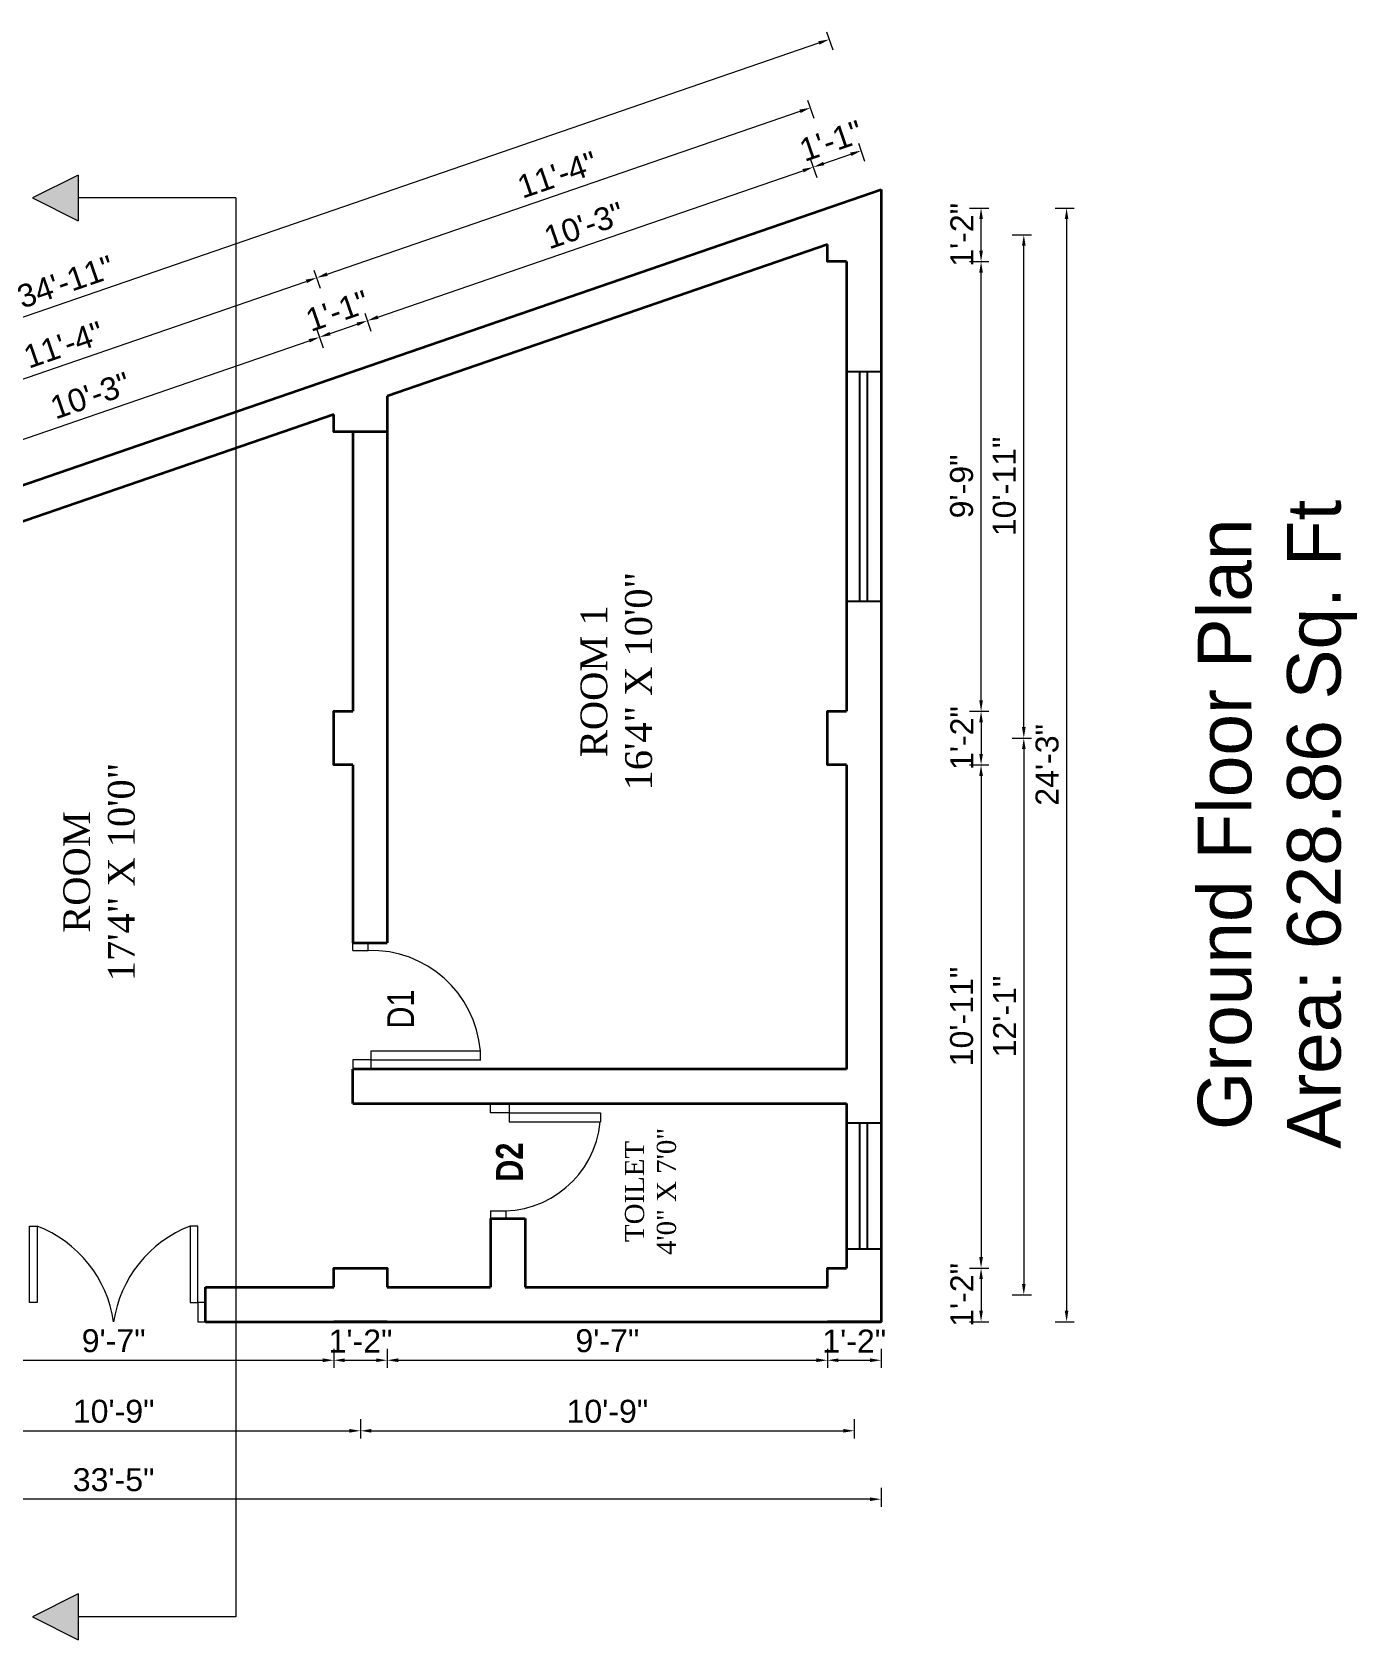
# Model space of a CAD drawing. Header units: inches. Extents: x 352731 to 371558, y -52658 to -39161.
# Drawn here: x 364217.9 to 364564, y -50738.6 to -50318.5 of the extents above; entities that cross this region are included whole.
import ezdxf

# ---------------------------------------------------------------- set-up
doc = ezdxf.new("R2010")
doc.units = ezdxf.units.IN
doc.header["$LTSCALE"] = 2
doc.header["$MEASUREMENT"] = 0
doc.header["$PDMODE"] = 34
doc.layers.get('0').update_dxf_attribs({"linetype": 'CONTINUOUS'})
doc.layers.get('DEFPOINTS').update_dxf_attribs({"color": 141, "linetype": 'CONTINUOUS'})
for name, color, linetype, lineweight in [('dimension', 160, 'CONTINUOUS', 15), ('door', 20, 'CONTINUOUS', 35), ('steps', 253, 'CONTINUOUS', 20)]:
    doc.layers.add(name, color=color, linetype=linetype, lineweight=lineweight)
doc.styles.add('Lettring Text', font='arial.ttf')
doc.styles.get("Standard").update_dxf_attribs({"font": 'ARIALN.TTF'})
doc.dimstyles.new('Copy of Standard', dxfattribs={"dimtxt": 6, "dimasz": 2.875, "dimexe": 2, "dimexo": 4, "dimgap": 2, "dimtad": 1, "dimdec": 0, "dimrnd": 1, "dimzin": 0, "dimdsep": 46, "dimlunit": 4, "dimtxsty": 'Lettring Text', "dimcen": 0.1, "dimclrd": 7, "dimclre": 7, "dimclrt": 7, "dimazin": 0, "dimtfac": 0.645, "dimtdec": 0, "dimtmove": 1, "dimatfit": 0, "dimfxl": 3, "dimfxlon": 1, "dimtfillclr": 256, "dimtolj": 1, "dimtzin": 0, "dimlwd": -1, "dimlwe": -1, "dimarcsym": 2})

# ---------------------------------------------------------------- blocks, each defined once
blk = doc.blocks.new('*D874')
at = {"layer": 'DEFPOINTS', "color": 0, "ltscale": 0.5, "transparency": 16777216}
for p in [(364439.69, -50495.98), (364439.69, -50509.98), (364465.83, -50509.98)]:
    blk.add_point(p, dxfattribs=at)
at = {"layer": 'steps', "color": 7, "ltscale": 0.5, "transparency": 16777216}
for p, q in [((364462.83, -50495.98), (364467.83, -50495.98)), ((364465.83, -50498.85), (364465.83, -50507.1)), ((364462.83, -50509.98), (364467.83, -50509.98))]:
    blk.add_line(p, q, dxfattribs=at)
for points in [[(364465.36, -50498.85), (364466.31, -50498.85), (364465.83, -50495.98)], [(364465.36, -50507.1), (364466.31, -50507.1), (364465.83, -50509.98)]]:
    blk.add_solid(points, dxfattribs=at)
at = {"layer": 'steps', "color": 7, "ltscale": 0.5, "transparency": 16777216, "insert": (364460.82, -50502.98), "char_height": 6, "attachment_point": 5, "rotation": 90, "style": 'Lettring Text'}
blk.add_mtext('\\A1;1\'-2"', dxfattribs=at)
blk = doc.blocks.new('*D875')
at = {"layer": 'DEFPOINTS', "color": 0, "ltscale": 0.5, "transparency": 16777216}
for p in [(364439.69, -50509.98), (364439.69, -50641.47), (364465.83, -50641.47)]:
    blk.add_point(p, dxfattribs=at)
at = {"layer": 'steps', "color": 7, "ltscale": 0.5, "transparency": 16777216}
for p, q in [((364462.83, -50509.98), (364467.83, -50509.98)), ((364465.83, -50512.85), (364465.83, -50638.6)), ((364462.83, -50641.47), (364467.83, -50641.47))]:
    blk.add_line(p, q, dxfattribs=at)
for points in [[(364465.36, -50512.85), (364466.31, -50512.85), (364465.83, -50509.98)], [(364465.36, -50638.6), (364466.31, -50638.6), (364465.83, -50641.47)]]:
    blk.add_solid(points, dxfattribs=at)
at = {"layer": 'steps', "color": 7, "ltscale": 0.5, "transparency": 16777216, "insert": (364460.77, -50575.73), "char_height": 6, "attachment_point": 5, "rotation": 90, "style": 'Lettring Text'}
blk.add_mtext('\\A1;10\'-11"', dxfattribs=at)
blk = doc.blocks.new('*D876')
at = {"layer": 'DEFPOINTS', "color": 0, "ltscale": 0.5, "transparency": 16777216}
for p in [(364439.69, -50641.47), (364439.69, -50655.47), (364465.83, -50655.47)]:
    blk.add_point(p, dxfattribs=at)
at = {"layer": 'steps', "color": 7, "ltscale": 0.5, "transparency": 16777216}
for p, q in [((364462.83, -50641.47), (364467.83, -50641.47)), ((364465.83, -50644.35), (364465.83, -50652.6)), ((364462.83, -50655.47), (364467.83, -50655.47))]:
    blk.add_line(p, q, dxfattribs=at)
for points in [[(364465.36, -50644.35), (364466.31, -50644.35), (364465.83, -50641.47)], [(364465.36, -50652.6), (364466.31, -50652.6), (364465.83, -50655.47)]]:
    blk.add_solid(points, dxfattribs=at)
at = {"layer": 'steps', "color": 7, "ltscale": 0.5, "transparency": 16777216, "insert": (364460.82, -50648.47), "char_height": 6, "attachment_point": 5, "rotation": 90, "style": 'Lettring Text'}
blk.add_mtext('\\A1;1\'-2"', dxfattribs=at)
blk = doc.blocks.new('*D877')
at = {"layer": 'DEFPOINTS', "color": 0, "ltscale": 0.5, "transparency": 16777216}
for p in [(364432.69, -50502.98), (364432.69, -50648.47), (364477, -50648.47)]:
    blk.add_point(p, dxfattribs=at)
at = {"layer": 'steps', "color": 7, "ltscale": 0.5, "transparency": 16777216}
for p, q in [((364474, -50502.98), (364479, -50502.98)), ((364477, -50505.85), (364477, -50645.6)), ((364474, -50648.47), (364479, -50648.47))]:
    blk.add_line(p, q, dxfattribs=at)
for points in [[(364476.52, -50505.85), (364477.48, -50505.85), (364477, -50502.98)], [(364476.52, -50645.6), (364477.48, -50645.6), (364477, -50648.47)]]:
    blk.add_solid(points, dxfattribs=at)
at = {"layer": 'steps', "color": 7, "ltscale": 0.5, "transparency": 16777216, "insert": (364471.99, -50575.73), "char_height": 6, "attachment_point": 5, "rotation": 90, "style": 'Lettring Text'}
blk.add_mtext('\\A1;12\'-1"', dxfattribs=at)
blk = doc.blocks.new('*D878')
at = {"layer": 'DEFPOINTS', "color": 0, "ltscale": 0.5, "transparency": 16777216}
for p in [(364439.69, -50364.49), (364439.69, -50655.47), (364488.18, -50655.47)]:
    blk.add_point(p, dxfattribs=at)
at = {"layer": 'steps', "color": 7, "ltscale": 0.5, "transparency": 16777216}
for p, q in [((364485.18, -50364.49), (364490.18, -50364.49)), ((364488.18, -50367.36), (364488.18, -50652.6)), ((364485.18, -50655.47), (364490.18, -50655.47))]:
    blk.add_line(p, q, dxfattribs=at)
for points in [[(364487.7, -50367.36), (364488.65, -50367.36), (364488.18, -50364.49)], [(364487.7, -50652.6), (364488.65, -50652.6), (364488.18, -50655.47)]]:
    blk.add_solid(points, dxfattribs=at)
at = {"layer": 'steps', "color": 7, "ltscale": 0.5, "transparency": 16777216, "insert": (364483.11, -50509.98), "char_height": 6, "attachment_point": 5, "rotation": 90, "style": 'Lettring Text'}
blk.add_mtext('\\A1;24\'-3"', dxfattribs=at)
blk = doc.blocks.new('*D880')
at = {"layer": 'DEFPOINTS', "color": 0, "ltscale": 0.5, "transparency": 16777216}
for p in [(364432.69, -50371.49), (364477, -50371.49), (364432.69, -50502.98)]:
    blk.add_point(p, dxfattribs=at)
at = {"layer": 'steps', "color": 7, "ltscale": 0.5, "transparency": 16777216}
for p, q in [((364474, -50371.49), (364479, -50371.49)), ((364477, -50500.1), (364477, -50374.36)), ((364474, -50502.98), (364479, -50502.98))]:
    blk.add_line(p, q, dxfattribs=at)
for points in [[(364476.52, -50374.36), (364477.48, -50374.36), (364477, -50371.49)], [(364476.52, -50500.1), (364477.48, -50500.1), (364477, -50502.98)]]:
    blk.add_solid(points, dxfattribs=at)
at = {"layer": 'steps', "color": 7, "ltscale": 0.5, "transparency": 16777216, "insert": (364471.94, -50437.23), "char_height": 6, "attachment_point": 5, "rotation": 90, "style": 'Lettring Text'}
blk.add_mtext('\\A1;10\'-11"', dxfattribs=at)
blk = doc.blocks.new('*D881')
at = {"layer": 'DEFPOINTS', "color": 0, "ltscale": 0.5, "transparency": 16777216}
for p in [(364439.69, -50378.49), (364465.83, -50378.49), (364439.69, -50495.98)]:
    blk.add_point(p, dxfattribs=at)
at = {"layer": 'steps', "color": 7, "ltscale": 0.5, "transparency": 16777216}
for p, q in [((364462.83, -50378.49), (364467.83, -50378.49)), ((364465.83, -50493.1), (364465.83, -50381.36)), ((364462.83, -50495.98), (364467.83, -50495.98))]:
    blk.add_line(p, q, dxfattribs=at)
for points in [[(364465.36, -50381.36), (364466.31, -50381.36), (364465.83, -50378.49)], [(364465.36, -50493.1), (364466.31, -50493.1), (364465.83, -50495.98)]]:
    blk.add_solid(points, dxfattribs=at)
at = {"layer": 'steps', "color": 7, "ltscale": 0.5, "transparency": 16777216, "insert": (364460.77, -50437.23), "char_height": 6, "attachment_point": 5, "rotation": 90, "style": 'Lettring Text'}
blk.add_mtext('\\A1;9\'-9"', dxfattribs=at)
blk = doc.blocks.new('*D882')
at = {"layer": 'DEFPOINTS', "color": 0, "ltscale": 0.5, "transparency": 16777216}
for p in [(364439.69, -50364.49), (364465.83, -50364.49), (364439.69, -50378.49)]:
    blk.add_point(p, dxfattribs=at)
at = {"layer": 'steps', "color": 7, "ltscale": 0.5, "transparency": 16777216}
for p, q in [((364462.83, -50364.49), (364467.83, -50364.49)), ((364465.83, -50375.61), (364465.83, -50367.36)), ((364462.83, -50378.49), (364467.83, -50378.49))]:
    blk.add_line(p, q, dxfattribs=at)
for points in [[(364465.36, -50367.36), (364466.31, -50367.36), (364465.83, -50364.49)], [(364465.36, -50375.61), (364466.31, -50375.61), (364465.83, -50378.49)]]:
    blk.add_solid(points, dxfattribs=at)
at = {"layer": 'steps', "color": 7, "ltscale": 0.5, "transparency": 16777216, "insert": (364460.82, -50371.49), "char_height": 6, "attachment_point": 5, "rotation": 90, "style": 'Lettring Text'}
blk.add_mtext('\\A1;1\'-2"', dxfattribs=at)
blk = doc.blocks.new('*D886')
at = {"layer": 'DEFPOINTS', "color": 0, "ltscale": 0.5, "transparency": 16777216}
for p in [(364181.69, -50655.47), (364296.69, -50655.47), (364296.69, -50665.54)]:
    blk.add_point(p, dxfattribs=at)
at = {"layer": 'steps', "color": 7, "ltscale": 0.5, "transparency": 16777216}
for p, q in [((364181.69, -50662.54), (364181.69, -50667.54)), ((364296.69, -50662.54), (364296.69, -50667.54)), ((364184.56, -50665.54), (364293.81, -50665.54))]:
    blk.add_line(p, q, dxfattribs=at)
for points in [[(364184.56, -50665.06), (364184.56, -50666.02), (364181.69, -50665.54)], [(364293.81, -50665.06), (364293.81, -50666.02), (364296.69, -50665.54)]]:
    blk.add_solid(points, dxfattribs=at)
at = {"layer": 'steps', "color": 7, "ltscale": 0.5, "transparency": 16777216, "insert": (364239.19, -50660.47), "char_height": 6, "attachment_point": 5, "style": 'Lettring Text'}
blk.add_mtext('\\A1;9\'-7"', dxfattribs=at)
blk = doc.blocks.new('*D887')
at = {"layer": 'DEFPOINTS', "color": 0, "ltscale": 0.5, "transparency": 16777216}
for p in [(364296.69, -50655.47), (364310.69, -50655.47), (364310.69, -50665.54)]:
    blk.add_point(p, dxfattribs=at)
at = {"layer": 'steps', "color": 7, "ltscale": 0.5, "transparency": 16777216}
for p, q in [((364296.69, -50662.54), (364296.69, -50667.54)), ((364310.69, -50662.54), (364310.69, -50667.54)), ((364299.56, -50665.54), (364307.81, -50665.54))]:
    blk.add_line(p, q, dxfattribs=at)
for points in [[(364299.56, -50665.06), (364299.56, -50666.02), (364296.69, -50665.54)], [(364307.81, -50665.06), (364307.81, -50666.02), (364310.69, -50665.54)]]:
    blk.add_solid(points, dxfattribs=at)
at = {"layer": 'steps', "color": 7, "ltscale": 0.5, "transparency": 16777216, "insert": (364303.69, -50660.53), "char_height": 6, "attachment_point": 5, "style": 'Lettring Text'}
blk.add_mtext('\\A1;1\'-2"', dxfattribs=at)
blk = doc.blocks.new('*D888')
at = {"layer": 'DEFPOINTS', "color": 0, "ltscale": 0.5, "transparency": 16777216}
for p in [(364310.69, -50655.47), (364425.69, -50655.47), (364425.69, -50665.54)]:
    blk.add_point(p, dxfattribs=at)
at = {"layer": 'steps', "color": 7, "ltscale": 0.5, "transparency": 16777216}
for p, q in [((364310.69, -50662.54), (364310.69, -50667.54)), ((364425.69, -50662.54), (364425.69, -50667.54)), ((364313.56, -50665.54), (364422.81, -50665.54))]:
    blk.add_line(p, q, dxfattribs=at)
for points in [[(364313.56, -50665.06), (364313.56, -50666.02), (364310.69, -50665.54)], [(364422.81, -50665.06), (364422.81, -50666.02), (364425.69, -50665.54)]]:
    blk.add_solid(points, dxfattribs=at)
at = {"layer": 'steps', "color": 7, "ltscale": 0.5, "transparency": 16777216, "insert": (364368.19, -50660.47), "char_height": 6, "attachment_point": 5, "style": 'Lettring Text'}
blk.add_mtext('\\A1;9\'-7"', dxfattribs=at)
blk = doc.blocks.new('*D889')
at = {"layer": 'DEFPOINTS', "color": 0, "ltscale": 0.5, "transparency": 16777216}
for p in [(364425.69, -50655.47), (364439.69, -50655.47), (364439.69, -50665.54)]:
    blk.add_point(p, dxfattribs=at)
at = {"layer": 'steps', "color": 7, "ltscale": 0.5, "transparency": 16777216}
for p, q in [((364425.69, -50662.54), (364425.69, -50667.54)), ((364439.69, -50662.54), (364439.69, -50667.54)), ((364428.56, -50665.54), (364436.81, -50665.54))]:
    blk.add_line(p, q, dxfattribs=at)
for points in [[(364428.56, -50665.06), (364428.56, -50666.02), (364425.69, -50665.54)], [(364436.81, -50665.06), (364436.81, -50666.02), (364439.69, -50665.54)]]:
    blk.add_solid(points, dxfattribs=at)
at = {"layer": 'steps', "color": 7, "ltscale": 0.5, "transparency": 16777216, "insert": (364432.69, -50660.53), "char_height": 6, "attachment_point": 5, "style": 'Lettring Text'}
blk.add_mtext('\\A1;1\'-2"', dxfattribs=at)
blk = doc.blocks.new('*D891')
at = {"layer": 'DEFPOINTS', "color": 0, "ltscale": 0.5, "transparency": 16777216}
for p in [(364174.69, -50648.47), (364303.69, -50648.47), (364303.69, -50683.97)]:
    blk.add_point(p, dxfattribs=at)
at = {"layer": 'steps', "color": 7, "ltscale": 0.5, "transparency": 16777216}
for p, q in [((364174.69, -50680.97), (364174.69, -50685.97)), ((364177.56, -50683.97), (364300.81, -50683.97)), ((364303.69, -50680.97), (364303.69, -50685.97))]:
    blk.add_line(p, q, dxfattribs=at)
for points in [[(364177.56, -50683.49), (364177.56, -50684.45), (364174.69, -50683.97)], [(364300.81, -50683.49), (364300.81, -50684.45), (364303.69, -50683.97)]]:
    blk.add_solid(points, dxfattribs=at)
at = {"layer": 'steps', "color": 7, "ltscale": 0.5, "transparency": 16777216, "insert": (364239.19, -50678.91), "char_height": 6, "attachment_point": 5, "style": 'Lettring Text'}
blk.add_mtext('\\A1;10\'-9"', dxfattribs=at)
blk = doc.blocks.new('*D892')
at = {"layer": 'DEFPOINTS', "color": 0, "ltscale": 0.5, "transparency": 16777216}
for p in [(364303.69, -50648.47), (364432.69, -50648.47), (364432.69, -50683.97)]:
    blk.add_point(p, dxfattribs=at)
at = {"layer": 'steps', "color": 7, "ltscale": 0.5, "transparency": 16777216}
for p, q in [((364303.69, -50680.97), (364303.69, -50685.97)), ((364306.56, -50683.97), (364429.81, -50683.97)), ((364432.69, -50680.97), (364432.69, -50685.97))]:
    blk.add_line(p, q, dxfattribs=at)
for points in [[(364306.56, -50683.49), (364306.56, -50684.45), (364303.69, -50683.97)], [(364429.81, -50683.49), (364429.81, -50684.45), (364432.69, -50683.97)]]:
    blk.add_solid(points, dxfattribs=at)
at = {"layer": 'steps', "color": 7, "ltscale": 0.5, "transparency": 16777216, "insert": (364368.19, -50678.91), "char_height": 6, "attachment_point": 5, "style": 'Lettring Text'}
blk.add_mtext('\\A1;10\'-9"', dxfattribs=at)
blk = doc.blocks.new('*D893')
at = {"layer": 'DEFPOINTS', "color": 0, "ltscale": 0.5, "transparency": 16777216}
for p in [(364038.67, -50655.47), (364439.69, -50655.47), (364038.67, -50701.85)]:
    blk.add_point(p, dxfattribs=at)
at = {"layer": 'steps', "color": 7, "ltscale": 0.5, "transparency": 16777216}
for p, q in [((364038.67, -50698.85), (364038.67, -50703.85)), ((364439.69, -50698.85), (364439.69, -50703.85)), ((364436.81, -50701.85), (364041.55, -50701.85))]:
    blk.add_line(p, q, dxfattribs=at)
for points in [[(364041.55, -50701.38), (364041.55, -50702.33), (364038.67, -50701.85)], [(364436.81, -50701.38), (364436.81, -50702.33), (364439.69, -50701.85)]]:
    blk.add_solid(points, dxfattribs=at)
at = {"layer": 'steps', "color": 7, "ltscale": 0.5, "transparency": 16777216, "insert": (364239.18, -50696.79), "char_height": 6, "attachment_point": 5, "style": 'Lettring Text'}
blk.add_mtext('\\A1;33\'-5"', dxfattribs=at)
blk = doc.blocks.new('*D896')
at = {"layer": 'DEFPOINTS', "color": 0, "ltscale": 0.5, "transparency": 16777216}
for p in [(364293, -50398.23), (364296.69, -50408.92), (364181.69, -50453.35)]:
    blk.add_point(p, dxfattribs=at)
at = {"layer": 'steps', "color": 7, "ltscale": 0.5, "transparency": 16777216}
for p, q in [((364293.98, -50401.07), (364292.35, -50396.34)), ((364179.24, -50437.42), (364290.29, -50399.17)), ((364177.5, -50441.19), (364175.87, -50436.46))]:
    blk.add_line(p, q, dxfattribs=at)
for points in [[(364290.13, -50398.72), (364290.44, -50399.62), (364293, -50398.23)], [(364179.08, -50436.96), (364179.39, -50437.87), (364176.52, -50438.35)]]:
    blk.add_solid(points, dxfattribs=at)
at = {"layer": 'steps', "color": 7, "ltscale": 0.5, "transparency": 16777216, "insert": (364233.11, -50413.5), "char_height": 6, "attachment_point": 5, "rotation": 19.0044, "style": 'Lettring Text'}
blk.add_mtext('\\A1;10\'-3"', dxfattribs=at)
blk = doc.blocks.new('*D897')
at = {"layer": 'DEFPOINTS', "color": 0, "ltscale": 0.5, "transparency": 16777216}
for p in [(364305.52, -50393.92), (364296.69, -50408.92), (364310.69, -50408.92)]:
    blk.add_point(p, dxfattribs=at)
at = {"layer": 'steps', "color": 7, "ltscale": 0.5, "transparency": 16777216}
for p, q in [((364306.5, -50396.76), (364304.87, -50392.03)), ((364293.98, -50401.07), (364292.35, -50396.34)), ((364295.72, -50397.3), (364302.8, -50394.86))]:
    blk.add_line(p, q, dxfattribs=at)
for points in [[(364302.65, -50394.41), (364302.96, -50395.31), (364305.52, -50393.92)], [(364295.57, -50396.84), (364295.88, -50397.75), (364293, -50398.23)]]:
    blk.add_solid(points, dxfattribs=at)
at = {"layer": 'steps', "color": 7, "ltscale": 0.5, "transparency": 16777216, "insert": (364297.63, -50391.34), "char_height": 6, "attachment_point": 5, "rotation": 19.0044, "style": 'Lettring Text'}
blk.add_mtext('\\A1;1\'-1"', dxfattribs=at)
blk = doc.blocks.new('*D898')
at = {"layer": 'DEFPOINTS', "color": 0, "ltscale": 0.5, "transparency": 16777216}
for p in [(364422, -50353.8), (364425.69, -50364.49), (364310.69, -50408.92)]:
    blk.add_point(p, dxfattribs=at)
at = {"layer": 'steps', "color": 7, "ltscale": 0.5, "transparency": 16777216}
for p, q in [((364422.98, -50356.64), (364421.35, -50351.91)), ((364308.24, -50392.99), (364419.29, -50354.74)), ((364306.5, -50396.76), (364304.87, -50392.03))]:
    blk.add_line(p, q, dxfattribs=at)
for points in [[(364419.13, -50354.29), (364419.44, -50355.19), (364422, -50353.8)], [(364308.08, -50392.53), (364308.39, -50393.44), (364305.52, -50393.92)]]:
    blk.add_solid(points, dxfattribs=at)
at = {"layer": 'steps', "color": 7, "ltscale": 0.5, "transparency": 16777216, "insert": (364362.11, -50369.07), "char_height": 6, "attachment_point": 5, "rotation": 19.0044, "style": 'Lettring Text'}
blk.add_mtext('\\A1;10\'-3"', dxfattribs=at)
blk = doc.blocks.new('*D899')
at = {"layer": 'DEFPOINTS', "color": 0, "ltscale": 0.5, "transparency": 16777216}
for p in [(364434.52, -50349.49), (364425.69, -50364.49), (364439.69, -50364.49)]:
    blk.add_point(p, dxfattribs=at)
at = {"layer": 'steps', "color": 7, "ltscale": 0.5, "transparency": 16777216}
for p, q in [((364435.5, -50352.33), (364433.87, -50347.6)), ((364422.98, -50356.64), (364421.35, -50351.91)), ((364424.72, -50352.87), (364431.8, -50350.43))]:
    blk.add_line(p, q, dxfattribs=at)
for points in [[(364424.57, -50352.41), (364424.88, -50353.32), (364422, -50353.8)], [(364431.65, -50349.98), (364431.96, -50350.88), (364434.52, -50349.49)]]:
    blk.add_solid(points, dxfattribs=at)
at = {"layer": 'steps', "color": 7, "ltscale": 0.5, "transparency": 16777216, "insert": (364426.63, -50346.91), "char_height": 6, "attachment_point": 5, "rotation": 19.0044, "style": 'Lettring Text'}
blk.add_mtext('\\A1;1\'-1"', dxfattribs=at)
blk = doc.blocks.new('*D901')
at = {"layer": 'DEFPOINTS', "color": 0, "ltscale": 0.5, "transparency": 16777216}
for p in [(364292.25, -50382.71), (364303.69, -50415.92), (364174.69, -50460.35)]:
    blk.add_point(p, dxfattribs=at)
at = {"layer": 'steps', "color": 7, "ltscale": 0.5, "transparency": 16777216}
for p, q in [((364293.23, -50385.55), (364291.6, -50380.82)), ((364165.97, -50426.2), (364289.53, -50383.65)), ((364164.23, -50429.98), (364162.6, -50425.25))]:
    blk.add_line(p, q, dxfattribs=at)
for points in [[(364289.37, -50383.19), (364289.69, -50384.1), (364292.25, -50382.71)], [(364165.81, -50425.75), (364166.12, -50426.66), (364163.25, -50427.14)]]:
    blk.add_solid(points, dxfattribs=at)
at = {"layer": 'steps', "color": 7, "ltscale": 0.5, "transparency": 16777216, "insert": (364226.12, -50400.19), "char_height": 6, "attachment_point": 5, "rotation": 19.0044, "style": 'Lettring Text'}
blk.add_mtext('\\A1;11\'-4"', dxfattribs=at)
blk = doc.blocks.new('*D902')
at = {"layer": 'DEFPOINTS', "color": 0, "ltscale": 0.5, "transparency": 16777216}
for p in [(364421.25, -50338.28), (364432.69, -50371.49), (364303.69, -50415.92)]:
    blk.add_point(p, dxfattribs=at)
at = {"layer": 'steps', "color": 7, "ltscale": 0.5, "transparency": 16777216}
for p, q in [((364294.97, -50381.78), (364418.53, -50339.22)), ((364422.23, -50341.12), (364420.6, -50336.39)), ((364293.23, -50385.55), (364291.6, -50380.82))]:
    blk.add_line(p, q, dxfattribs=at)
for points in [[(364418.37, -50338.77), (364418.69, -50339.67), (364421.25, -50338.28)], [(364294.81, -50381.32), (364295.12, -50382.23), (364292.25, -50382.71)]]:
    blk.add_solid(points, dxfattribs=at)
at = {"layer": 'steps', "color": 7, "ltscale": 0.5, "transparency": 16777216, "insert": (364355.12, -50355.76), "char_height": 6, "attachment_point": 5, "rotation": 19.0044, "style": 'Lettring Text'}
blk.add_mtext('\\A1;11\'-4"', dxfattribs=at)
blk = doc.blocks.new('*D903')
at = {"layer": 'DEFPOINTS', "color": 0, "ltscale": 0.5, "transparency": 16777216}
for p in [(364426.17, -50320.42), (364439.69, -50359.67), (364043.91, -50495.98)]:
    blk.add_point(p, dxfattribs=at)
at = {"layer": 'steps', "color": 7, "ltscale": 0.5, "transparency": 16777216}
for p, q in [((364427.15, -50323.26), (364425.52, -50318.53)), ((364033.12, -50455.8), (364423.45, -50321.36)), ((364031.37, -50459.57), (364029.75, -50454.84))]:
    blk.add_line(p, q, dxfattribs=at)
for points in [[(364423.3, -50320.91), (364423.61, -50321.81), (364426.17, -50320.42)], [(364032.96, -50455.34), (364033.27, -50456.25), (364030.4, -50456.73)]]:
    blk.add_solid(points, dxfattribs=at)
at = {"layer": 'steps', "color": 7, "ltscale": 0.5, "transparency": 16777216, "insert": (364226.63, -50383.79), "char_height": 6, "attachment_point": 5, "rotation": 19.0044, "style": 'Lettring Text'}
blk.add_mtext('\\A1;34\'-11"', dxfattribs=at)

msp = doc.modelspace()

# ---------------------------------------------------------------- hatches: boundary and pattern name
at = {"linetype": 'ByBlock', "lineweight": 5}
for points in [[(364217.95, -50361.86), (364229.95, -50355.86), (364229.95, -50367.86)], [(364217.95, -50732.59), (364229.95, -50726.59), (364229.95, -50738.59)]]:
    msp.add_hatch(color=7, dxfattribs=at).paths.add_polyline_path(points)

# ---------------------------------------------------------------- linework, layer by layer
at = {"color": 7, "linetype": 'ByBlock', "lineweight": 5}
for p, q in [((364229.95, -50355.86), (364217.95, -50361.86)), ((364229.95, -50355.86), (364229.95, -50367.86)), ((364217.95, -50361.86), (364229.95, -50367.86)), ((364271.11, -50361.86), (364229.95, -50361.86)), ((364271.11, -50361.86), (364271.11, -50732.59)), ((364229.95, -50726.59), (364217.95, -50732.59)), ((364229.95, -50726.59), (364229.95, -50738.59)), ((364217.95, -50732.59), (364229.95, -50738.59)), ((364271.11, -50732.59), (364229.95, -50732.59))]:
    msp.add_line(p, q, dxfattribs=at)
at = {"ltscale": 0.5}
for p, q in [((364430.69, -50407.23), (364439.69, -50407.23)), ((364434.19, -50467.23), (364434.19, -50407.23)), ((364436.19, -50467.23), (364436.19, -50407.23)), ((364430.69, -50467.23), (364439.69, -50467.23)), ((364430.69, -50603.47), (364439.69, -50603.47)), ((364434.19, -50636.47), (364434.19, -50603.47)), ((364436.19, -50636.47), (364436.19, -50603.47)), ((364430.69, -50636.47), (364439.69, -50636.47))]:
    msp.add_line(p, q, dxfattribs=at)
at = {"layer": 'dimension', "ltscale": 7}
for p, q in [((364301.69, -50558.47), (364301.69, -50556.47)), ((364301.69, -50556.47), (364305.69, -50556.47)), ((364305.69, -50558.47), (364305.69, -50556.47)), ((364301.69, -50558.47), (364305.69, -50558.47)), ((364306.49, -50587.07), (364301.69, -50587.07)), ((364301.69, -50587.07), (364301.69, -50589.47)), ((364306.49, -50584.67), (364335, -50584.67)), ((364306.49, -50587.07), (364306.49, -50584.67)), ((364306.49, -50587.07), (364335.1, -50587.07)), ((364306.49, -50589.47), (364306.49, -50587.07)), ((364335, -50587.07), (364335, -50584.67)), ((364301.69, -50589.47), (364306.49, -50589.47)), ((364337.69, -50600.87), (364337.69, -50598.47)), ((364337.69, -50598.47), (364342.49, -50598.47)), ((364342.49, -50598.47), (364342.49, -50600.87)), ((364342.49, -50600.87), (364337.69, -50600.87)), ((364342.49, -50600.87), (364366.36, -50600.87)), ((364342.49, -50600.87), (364342.49, -50603.27)), ((364342.49, -50603.27), (364366.36, -50603.27)), ((364366.36, -50600.87), (364366.36, -50603.27)), ((364337.69, -50626.47), (364341.69, -50626.47)), ((364337.69, -50626.47), (364337.69, -50628.47)), ((364337.69, -50628.47), (364341.69, -50628.47)), ((364341.69, -50626.47), (364341.69, -50628.47))]:
    msp.add_line(p, q, dxfattribs=at)
for centre, radius, start, end in [((364306.49, -50587.07), 28.61, 4.8118, 91.6023), ((364340.75, -50600.81), 25.72, 266.0106, 354.5071)]:
    msp.add_arc(centre, radius, start, end, dxfattribs=at)
at = {"layer": 'door', "ltscale": 0.5}
for p, q in [((364425.69, -50374.01), (364310.69, -50413.62)), ((364430.69, -50378.49), (364430.69, -50495.98)), ((364310.69, -50413.62), (364310.69, -50495.98)), ((364296.69, -50418.44), (364181.69, -50458.05)), ((364301.69, -50422.92), (364301.69, -50495.98)), ((364310.69, -50504.98), (364310.69, -50556.47)), ((364301.69, -50509.98), (364301.69, -50556.47)), ((364430.69, -50509.98), (364430.69, -50589.47)), ((364301.69, -50556.47), (364310.69, -50556.47)), ((364430.69, -50589.47), (364301.69, -50589.47)), ((364301.69, -50598.47), (364301.69, -50589.47)), ((364301.69, -50598.47), (364430.69, -50598.47)), ((364430.69, -50598.47), (364430.69, -50641.47)), ((364337.69, -50628.47), (364337.69, -50646.47)), ((364337.69, -50628.47), (364346.69, -50628.47)), ((364346.69, -50628.47), (364346.69, -50646.47)), ((364263.19, -50646.47), (364296.69, -50646.47)), ((364263.19, -50655.47), (364263.19, -50646.47)), ((364310.69, -50646.47), (364337.69, -50646.47)), ((364346.69, -50646.47), (364425.69, -50646.47)), ((364263.19, -50655.47), (364439.69, -50655.47))]:
    msp.add_line(p, q, dxfattribs=at)
for points in [[(364038.67, -50641.47), (364043.91, -50495.98), (364439.69, -50359.67)], [(364439.69, -50359.67), (364439.69, -50655.47)], [(364439.69, -50364.49), (364439.69, -50378.49)], [(364430.69, -50378.49), (364425.69, -50378.49), (364425.69, -50374.01)], [(364310.69, -50413.62), (364310.69, -50422.92), (364296.69, -50422.92), (364296.69, -50418.44)], [(364301.69, -50509.98), (364296.69, -50509.98), (364296.69, -50495.98), (364301.69, -50495.98)], [(364310.69, -50495.98), (364310.69, -50509.98)], [(364430.69, -50509.98), (364425.69, -50509.98), (364425.69, -50495.98), (364430.69, -50495.98)], [(364439.69, -50495.98), (364439.69, -50509.98)], [(364296.69, -50646.47), (364296.69, -50641.47), (364310.69, -50641.47), (364310.69, -50646.47)], [(364425.69, -50646.47), (364425.69, -50641.47), (364430.69, -50641.47)], [(364439.69, -50641.47), (364439.69, -50655.47), (364425.69, -50655.47)], [(364310.69, -50655.47), (364296.69, -50655.47)]]:
    msp.add_lwpolyline(points, dxfattribs=at)
at = {"layer": 'steps', "color": 7, "ltscale": 0.3}
for points in [[(364217.19, -50650.47), (364217.19, -50630.47), (364219.19, -50630.47), (364219.19, -50650.47)], [(364261.19, -50650.47), (364261.19, -50630.47), (364259.19, -50630.47), (364259.19, -50650.47)], [(364263.19, -50650.47), (364261.19, -50650.47), (364261.19, -50655.47), (364263.19, -50655.47)]]:
    msp.add_lwpolyline(points, close=True, dxfattribs=at)
at = {"layer": 'steps', "color": 7, "ltscale": 0.3, "true_color": 0xffffff}
for centre, start, end in [((364207.66, -50660.2), 8.5176, 68.802), ((364270.71, -50660.2), 111.198, 171.4824)]:
    msp.add_arc(centre, 31.88, start, end, dxfattribs=at)

# ---------------------------------------------------------------- texts
at = {"color": 7, "linetype": 'ByBlock', "lineweight": 5, "insert": (364543.24, -50525.49), "char_height": 14, "width": 235.547, "attachment_point": 5, "rotation": 90}
msp.add_mtext('{\\fArial CE|b0|i0|c238|p34;Ground Floor Plan\\PArea: \\fArial CE|b0|i0|c0|p34;628.86\\fArial CE|b0|i0|c238|p34; Sq. Ft}', dxfattribs=at)
at = {"layer": 'steps', "color": 7, "ltscale": 0.3, "width": 55.268, "rotation": 90}
for s, insert, char_height, attachment_point in [('{\\fTimes New Roman|b0|i0|c0|p18;ROOM 1\\P16\'4" X 10\'0"}', (364361.16, -50488.12), 7, 2), ('{\\fTimes New Roman|b0|i0|c0|p18;ROOM \\P17\'4" X 10\'0"}', (364226.03, -50537.97), 7, 2), ('{\\fTimes New Roman|b0|i0|c0|p18;TOILET\\P4\'0" X 7\'0"}', (364372.78, -50621.44), 5, 2), ('{\\fTechnic|b1|i0|c2|p2;D2}', (364346.11, -50613.79), 7, 8)]:
    msp.add_mtext(s, dxfattribs=dict(at, insert=insert, char_height=char_height, attachment_point=attachment_point))
at = {"layer": 'steps', "color": 7, "ltscale": 0.3, "insert": (364310.67, -50573.78), "char_height": 7, "attachment_point": 2, "rotation": 90}
msp.add_mtext_dynamic_manual_height_columns('{\\W1;D1}', width=18.6213, gutter_width=40, heights=[0], dxfattribs=at)

# ---------------------------------------------------------------- dimensions: what is measured, and where the dimension line sits
at = {"layer": 'steps', "ltscale": 0.5}
dim = msp.add_aligned_dim(p1=(364043.91, -50495.98), p2=(364439.69, -50359.67), distance=41.51, dimstyle='Copy of Standard', dxfattribs=at)
dim.commit()
dim.dimension.update_dxf_attribs({"geometry": '*D903', "text_midpoint": (364226.63, -50383.79)})
for base, p1, p2, angle, picture, middle in [((364421.25, -50338.28), (364303.69, -50415.92), (364432.69, -50371.49), 199.0044, '*D902', (364355.12, -50355.76)), ((364422, -50353.8), (364310.69, -50408.92), (364425.69, -50364.49), 199.0044, '*D898', (364362.11, -50369.07)), ((364488.18, -50655.47), (364439.69, -50364.49), (364439.69, -50655.47), 90, '*D878', (364483.11, -50509.98)), ((364477, -50371.49), (364432.69, -50502.98), (364432.69, -50371.49), 90, '*D880', (364471.94, -50437.23)), ((364292.25, -50382.71), (364174.69, -50460.35), (364303.69, -50415.92), 199.0044, '*D901', (364226.12, -50400.19)), ((364465.83, -50378.49), (364439.69, -50495.98), (364439.69, -50378.49), 90, '*D881', (364460.77, -50437.23)), ((364293, -50398.23), (364181.69, -50453.35), (364296.69, -50408.92), 199.0044, '*D896', (364233.11, -50413.5)), ((364477, -50648.47), (364432.69, -50502.98), (364432.69, -50648.47), 90, '*D877', (364471.99, -50575.73)), ((364465.83, -50641.47), (364439.69, -50509.98), (364439.69, -50641.47), 90, '*D875', (364460.77, -50575.73)), ((364303.69, -50683.97), (364174.69, -50648.47), (364303.69, -50648.47), 180, '*D891', (364239.19, -50678.91)), ((364432.69, -50683.97), (364303.69, -50648.47), (364432.69, -50648.47), 180, '*D892', (364368.19, -50678.91)), ((364038.67, -50701.85), (364439.69, -50655.47), (364038.67, -50655.47), 180, '*D893', (364239.18, -50696.79)), ((364296.69, -50665.54), (364181.69, -50655.47), (364296.69, -50655.47), 180, '*D886', (364239.19, -50660.47)), ((364425.69, -50665.54), (364310.69, -50655.47), (364425.69, -50655.47), 180, '*D888', (364368.19, -50660.47))]:
    dim = msp.add_linear_dim(base=base, p1=p1, p2=p2, angle=angle, dimstyle='Copy of Standard', dxfattribs=at)
    dim.commit()
    dim.dimension.update_dxf_attribs({"geometry": picture, "text_midpoint": middle})
for base, p1, p2, angle, picture, middle in [((364434.52, -50349.49), (364425.69, -50364.49), (364439.69, -50364.49), 199.0044, '*D899', (364428.26, -50351.65)), ((364465.83, -50364.49), (364439.69, -50378.49), (364439.69, -50364.49), 90, '*D882', (364465.83, -50371.49)), ((364305.52, -50393.92), (364296.69, -50408.92), (364310.69, -50408.92), 199.0044, '*D897', (364299.26, -50396.08)), ((364465.83, -50509.98), (364439.69, -50495.98), (364439.69, -50509.98), 90, '*D874', (364465.83, -50502.98)), ((364465.83, -50655.47), (364439.69, -50641.47), (364439.69, -50655.47), 90, '*D876', (364465.83, -50648.47)), ((364310.69, -50665.54), (364296.69, -50655.47), (364310.69, -50655.47), 180, '*D887', (364303.69, -50665.54)), ((364439.69, -50665.54), (364425.69, -50655.47), (364439.69, -50655.47), 180, '*D889', (364432.69, -50665.54))]:
    dim = msp.add_linear_dim(base=base, p1=p1, p2=p2, angle=angle, dimstyle='Copy of Standard', dxfattribs=at)
    dim.commit()
    dim.dimension.update_dxf_attribs({"geometry": picture, "text_midpoint": middle, "dimtype": 160})

doc.saveas('drawing.dxf')
